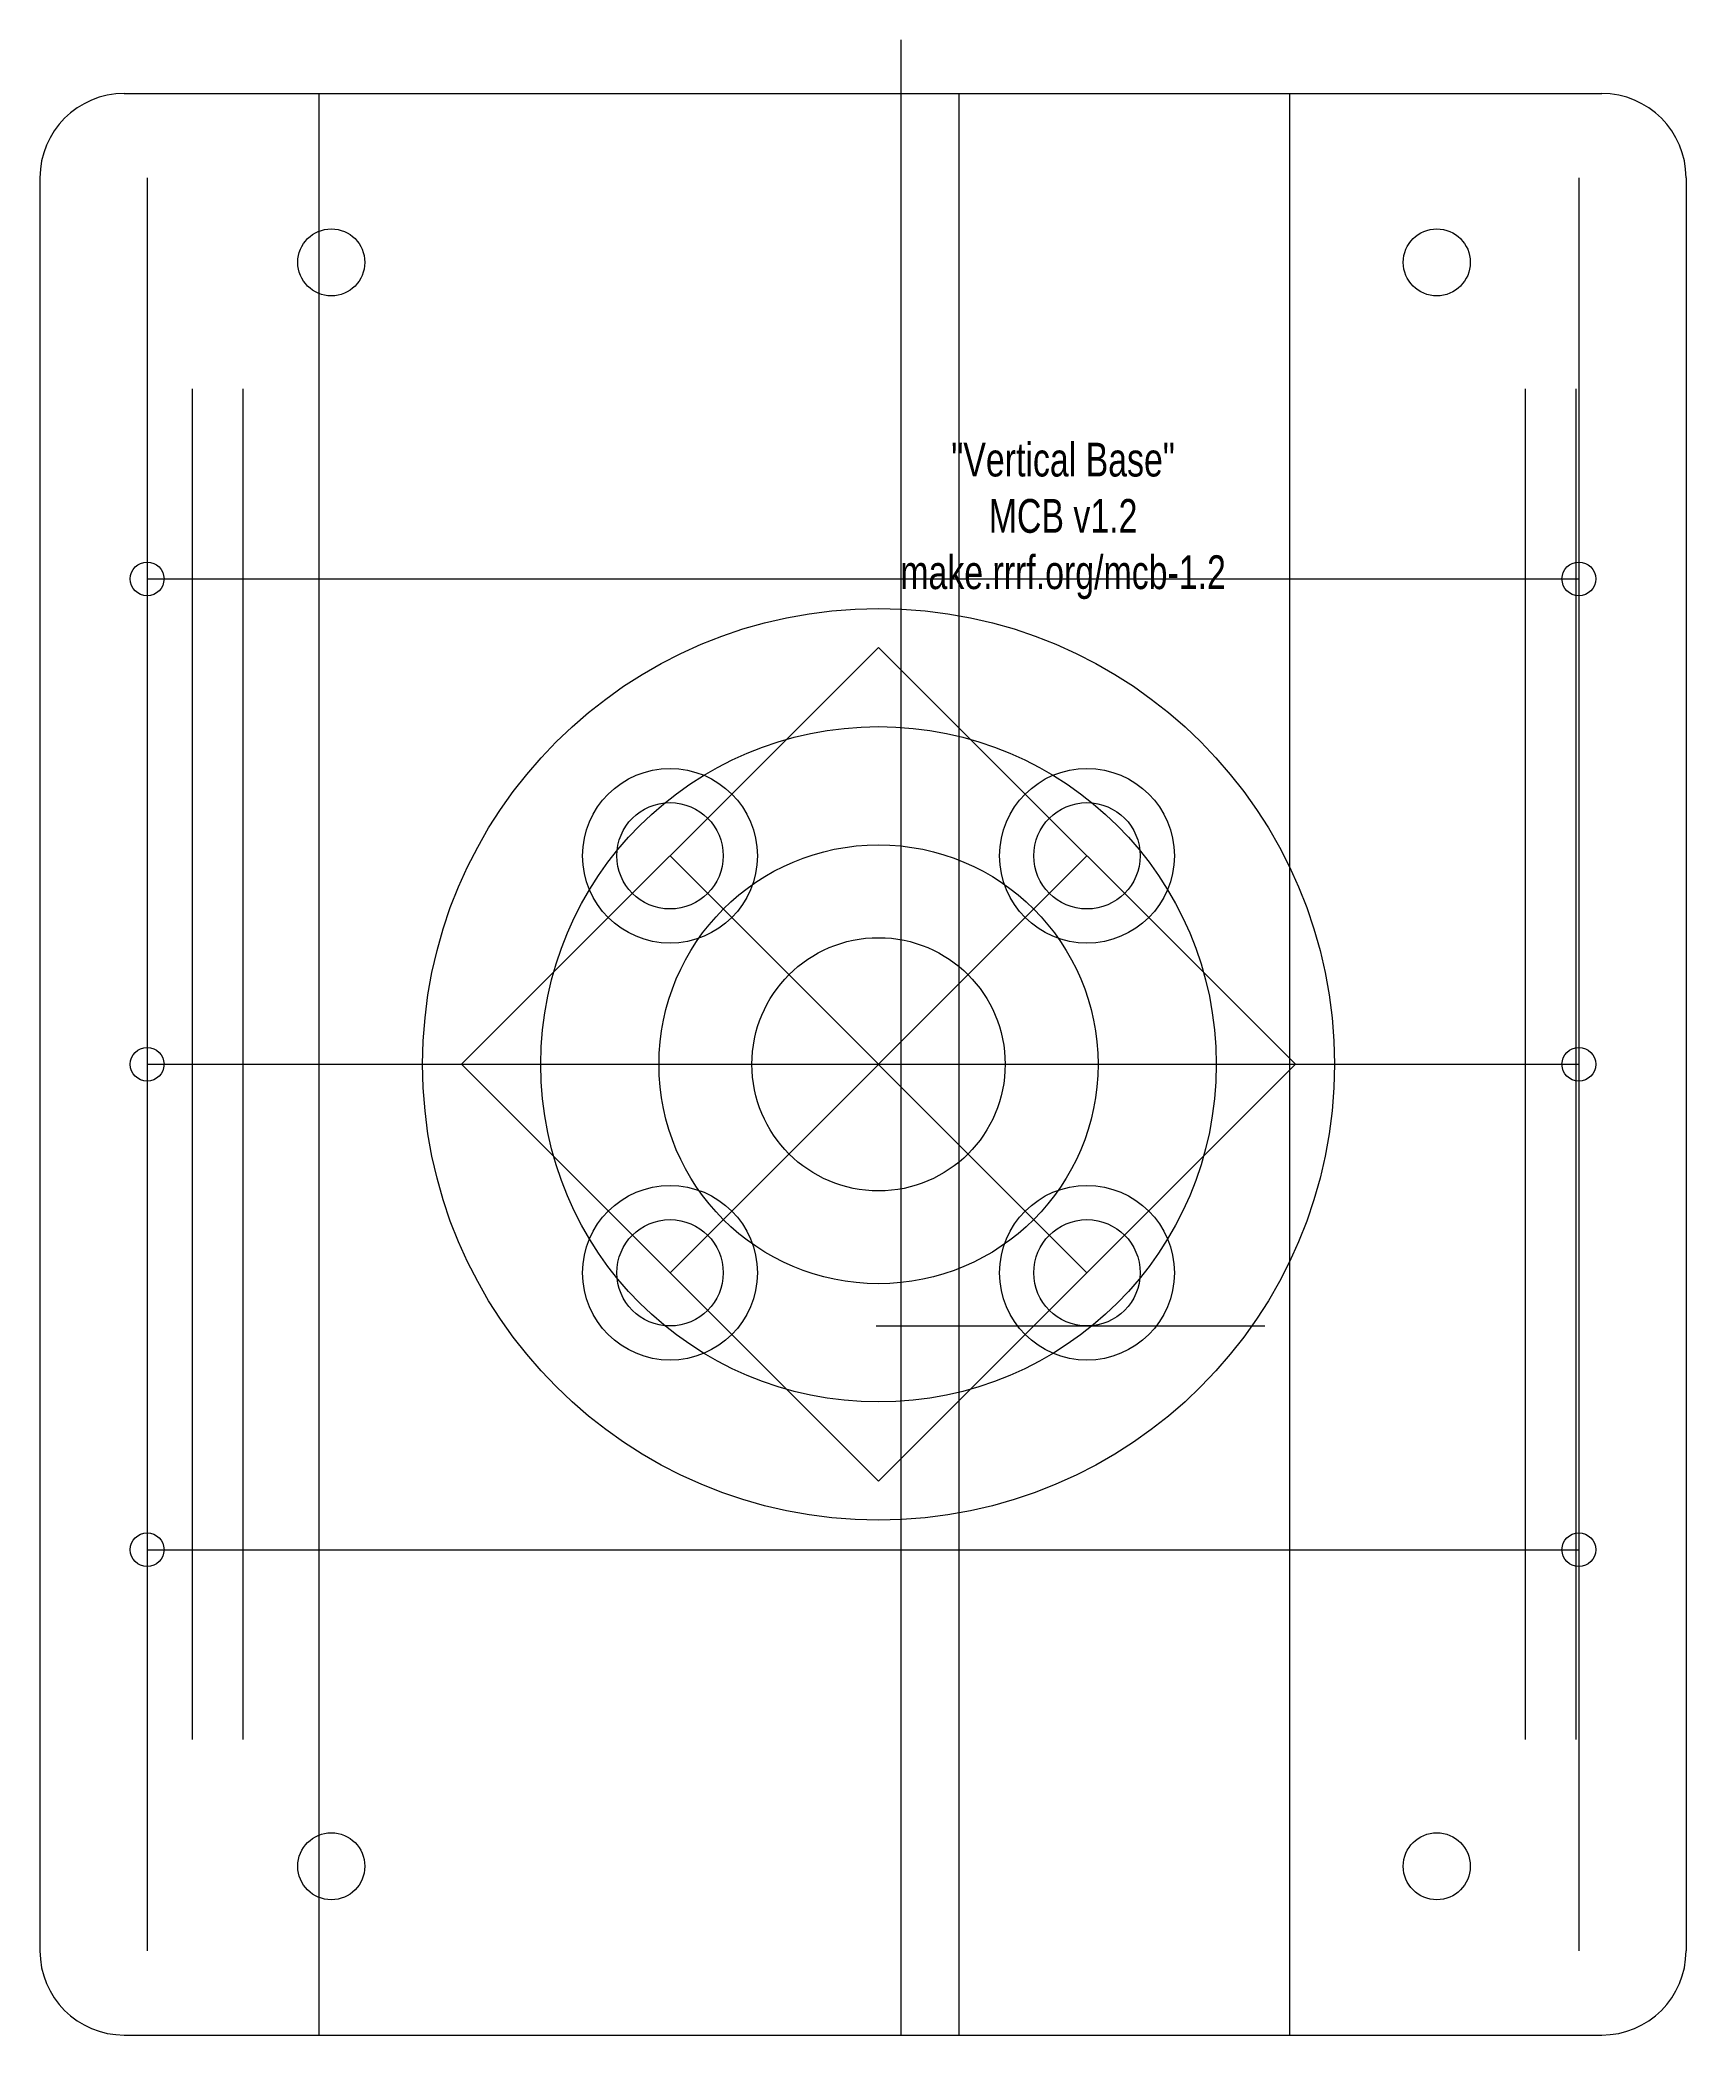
# Model space of a CAD drawing. Header units: millimetres. Extents: x -100 to 95, y -115 to 121.
import ezdxf

# ---------------------------------------------------------------- set-up
doc = ezdxf.new("R2010")
doc.units = ezdxf.units.MM
for name, color, linetype, lineweight in [('Flange Mount', 7, 'CONTINUOUS', 0), ('Vertical Base', 1, 'CONTINUOUS', 0), ('Vertical Base Drawings', 7, 'CONTINUOUS', 0), ('Vertical Base Text', 34, 'CONTINUOUS', 0)]:
    doc.layers.add(name, color=color, linetype=linetype, lineweight=lineweight)
doc.styles.get("Standard").update_dxf_attribs({"font": 'txt', "width": 0.75})

msp = doc.modelspace()

# ---------------------------------------------------------------- linework, layer by layer
at = {"layer": 'Flange Mount'}
for radius in [54, 40, 26]:
    msp.add_circle((-0.66, 0), radius, dxfattribs=at)
at = {"layer": 'Vertical Base'}
for p, q in [((-90, 115), (85, 115)), ((-100, 105), (-100, -105)), ((95, 105), (95, -105)), ((-90, -115), (85, -115))]:
    msp.add_line(p, q, dxfattribs=at)
for centre, radius in [((-65.48, 95), 3.97), ((65.47, 95), 3.97), ((-87.3, 57.5), 2), ((82.3, 57.5), 2), ((-25.36, 24.7), 6.3), ((24.03, 24.7), 6.3), ((-0.66, 0), 15), ((-87.3, 0), 2), ((82.3, 0), 2), ((-25.36, -24.7), 6.3), ((24.03, -24.7), 6.3), ((-87.3, -57.5), 2), ((82.3, -57.5), 2), ((-65.48, -95), 3.97), ((65.47, -95), 3.97)]:
    msp.add_circle(centre, radius, dxfattribs=at)
for centre, start, end in [((-90, 105), 90, 180), ((85, 105), 0, 90), ((-90, -105), 180, 270), ((85, -105), 270, 0)]:
    msp.add_arc(centre, 10, start, end, dxfattribs=at)
at = {"layer": 'Vertical Base Drawings'}
for p, q in [((1.98, 121.35), (1.98, -115)), ((-66.95, 115), (-66.95, -115)), ((8.86, 115), (8.86, -115)), ((8.86, 115), (8.86, -115)), ((48.02, 115), (48.02, -115)), ((-87.3, 105), (-87.3, -105)), ((82.3, 105), (82.3, -105)), ((-81.95, 80), (-81.95, -80)), ((-75.95, 80), (-75.95, -80)), ((75.95, 80), (75.95, -80)), ((81.95, 80), (81.95, -80)), ((-87.3, 57.5), (82.3, 57.5)), ((-0.66, 49.39), (-50.05, 0)), ((-0.66, 49.39), (48.73, 0)), ((-25.36, 24.7), (24.03, -24.7)), ((24.03, 24.7), (-25.36, -24.7)), ((-87.3, 0), (82.3, 0)), ((-87.3, 0), (82.3, 0)), ((-50.05, 0), (-0.66, -49.39)), ((48.73, 0), (-0.66, -49.39)), ((-0.94, -30.99), (45.1, -30.99)), ((-87.3, -57.5), (82.3, -57.5))]:
    msp.add_line(p, q, dxfattribs=at)
at = {"layer": 'Vertical Base Text'}
for centre in [(-25.36, 24.7), (24.03, 24.7), (-25.36, -24.7), (24.03, -24.7)]:
    msp.add_circle(centre, 10.35, dxfattribs=at)

# ---------------------------------------------------------------- texts
at = {"layer": 'Vertical Base Text', "insert": (21.2, 64.36), "char_height": 4, "width": 100, "attachment_point": 5}
msp.add_mtext('"Vertical\\~Base"\\PMCB\\~v1.2\\Pmake.rrrf.org/mcb-1.2', dxfattribs=at)

doc.saveas('drawing.dxf')
